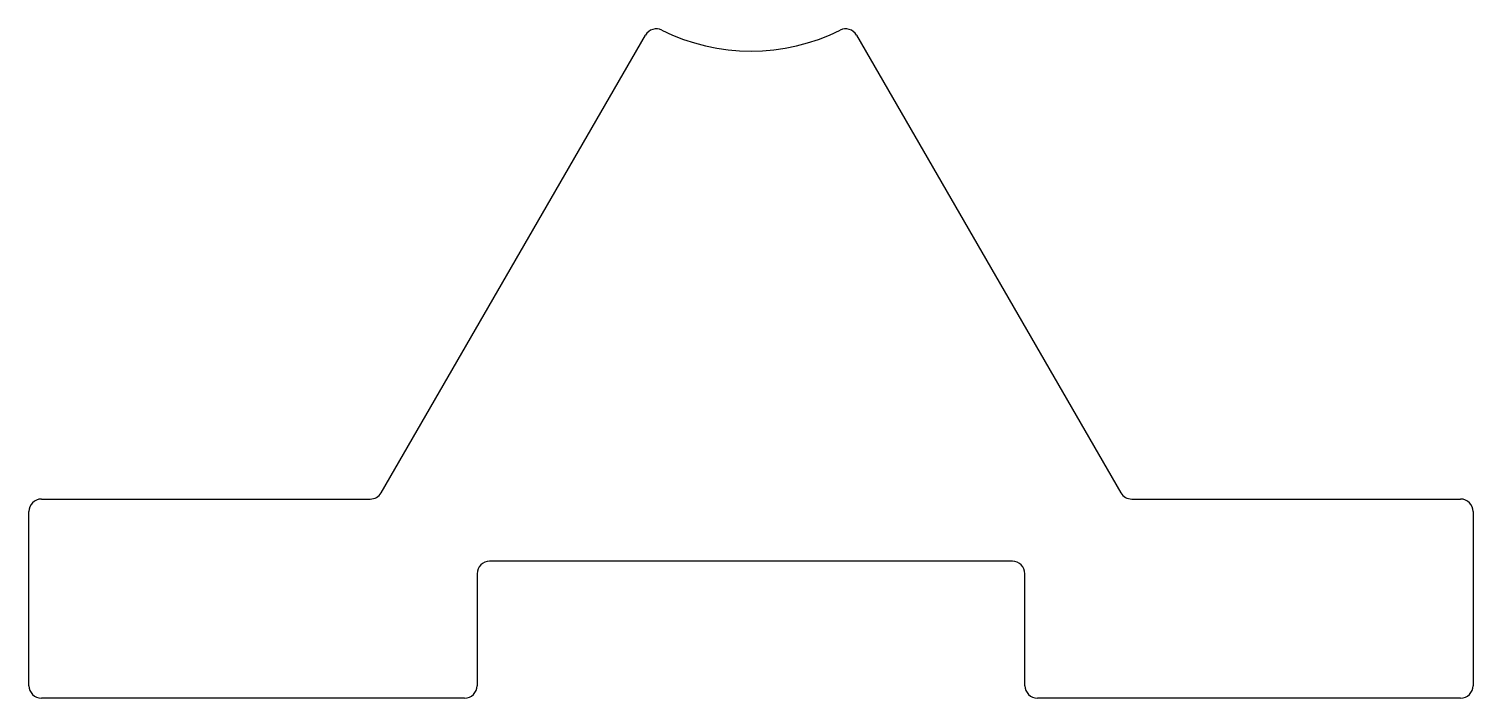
# Model space of a CAD drawing. Extents: x 463 to 521, y 284 to 310.9.
import ezdxf

# ---------------------------------------------------------------- set-up
doc = ezdxf.new("R2010")
doc.units = 0
doc.layers.get('0').update_dxf_attribs({"linetype": 'CONTINUOUS'})

msp = doc.modelspace()

# ---------------------------------------------------------------- linework, layer by layer
for p, q in [((477.16, 292.22), (487.782, 310.617)), ((496.25, 310.617), (506.872, 292.22)), ((463.516, 291.97), (476.727, 291.97)), ((507.305, 291.97), (520.516, 291.97)), ((463.016, 284.47), (463.016, 291.47)), ((521.016, 291.47), (521.016, 284.47)), ((502.516, 289.47), (481.516, 289.47)), ((481.016, 288.97), (481.016, 284.47)), ((503.016, 284.47), (503.016, 288.97)), ((480.516, 283.97), (463.516, 283.97)), ((520.516, 283.97), (503.516, 283.97))]:
    msp.add_line(p, q)
for centre, radius, start, end in [((488.215, 310.367), 0.5, 63.43724, 150), ((492.016, 317.97), 8, 243.43724, 296.56276), ((495.817, 310.367), 0.5, 30, 116.56276), ((463.516, 291.47), 0.5, 90, 180), ((476.727, 292.47), 0.5, 270, 330), ((507.305, 292.47), 0.5, 210, 270), ((520.516, 291.47), 0.5, 0, 90), ((481.516, 288.97), 0.5, 90, 180), ((502.516, 288.97), 0.5, 0, 90), ((463.516, 284.47), 0.5, 180, 270), ((480.516, 284.47), 0.5, 270, 0), ((503.516, 284.47), 0.5, 180, 270), ((520.516, 284.47), 0.5, 270, 360)]:
    msp.add_arc(centre, radius, start, end)

doc.saveas('drawing.dxf')
